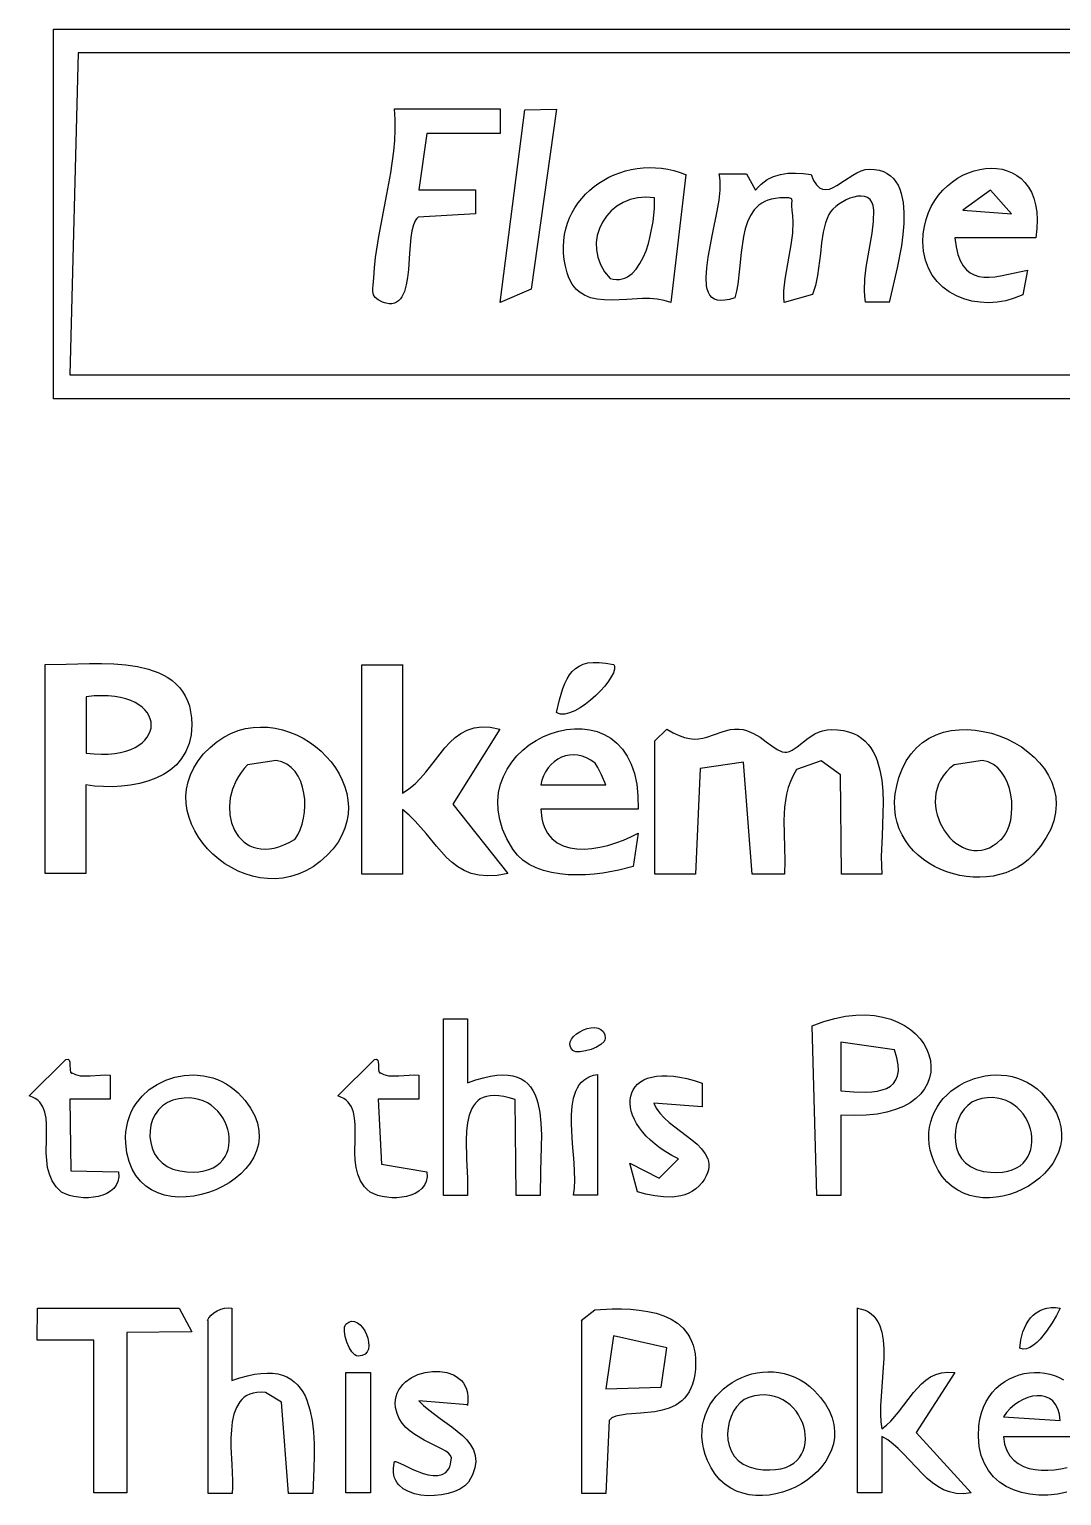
# Model space of a CAD drawing. Header units: millimetres. Extents: x 175 to 239, y 0 to 181.
# Drawn here: x 184 to 191.55, y 122.89 to 133.62 of the extents above; entities that cross this region are included whole.
import ezdxf

# ---------------------------------------------------------------- set-up
doc = ezdxf.new("R2010")
doc.units = ezdxf.units.MM
doc.layers.get('0').update_dxf_attribs({"linetype": 'CONTINUOUS'})

msp = doc.modelspace()

# ---------------------------------------------------------------- linework, layer by layer
at = {"color": 5}
for points in [[(226.809574, 130.915828), (184.172819, 130.915828), (184.172819, 133.621636), (229.836409, 133.621636)], [(191.591584, 122.912537), (191.521413, 122.899078), (191.45241, 122.892099), (191.385201, 122.891616), (191.32041, 122.897644), (191.258662, 122.910199), (191.200584, 122.929296), (191.1468, 122.954951), (191.097936, 122.987179), (191.054616, 123.025995), (191.017467, 123.071416), (190.987113, 123.123457), (190.96418, 123.182133), (190.949292, 123.24746), (190.943077, 123.319453), (190.946157, 123.398128), (190.95333, 123.447416), (190.964717, 123.493413), (190.980007, 123.536112), (190.998888, 123.575509), (191.021048, 123.611599), (191.046175, 123.644377), (191.073956, 123.673837), (191.104081, 123.699974), (191.136236, 123.722783), (191.17011, 123.742259), (191.205391, 123.758397), (191.241768, 123.771191), (191.278926, 123.780636), (191.316556, 123.786728), (191.354345, 123.789461), (191.391981, 123.78883), (191.429151, 123.784829), (191.465545, 123.777454), (191.500849, 123.766699), (191.534752, 123.75256), (191.566943, 123.73503)], [(191.718741, 123.316989), (191.126074, 123.316989), (191.134629, 123.263926), (191.150528, 123.218253), (191.173009, 123.179587), (191.201315, 123.147545), (191.234685, 123.121747), (191.27236, 123.101808), (191.31358, 123.087347), (191.357585, 123.077982), (191.403616, 123.073329), (191.450913, 123.073007), (191.498716, 123.076633), (191.546266, 123.083825), (191.592803, 123.0942)]]:
    msp.add_lwpolyline(points, dxfattribs=at)
for points in [[(229.748215, 133.448775), (184.352736, 133.448775), (184.292763, 131.092217), (229.748215, 131.092217), (229.748215, 133.448775)], [(187.443071, 133.036024), (187.443071, 132.859635), (186.906849, 132.859635), (186.846877, 132.446885), (187.263155, 132.446885), (187.263155, 132.270496), (186.843349, 132.245801), (186.832527, 132.236261), (186.823131, 132.223674), (186.808112, 132.190329), (186.79729, 132.147691), (186.78966, 132.09769), (186.779973, 131.983306), (186.771029, 131.862596), (186.76433, 131.804689), (186.75481, 131.750982), (186.741465, 131.703404), (186.723294, 131.663883), (186.712085, 131.647746), (186.699294, 131.634346), (186.684794, 131.623923), (186.668462, 131.61672), (186.650171, 131.612976), (186.629796, 131.612933), (186.607212, 131.616831), (186.582293, 131.624912), (186.550047, 131.640739), (186.528715, 131.658922), (186.516312, 131.679172), (186.510855, 131.7012), (186.510359, 131.724717), (186.51284, 131.749432), (186.518793, 131.801301), (186.52321, 131.875824), (186.530809, 131.951163), (186.553409, 132.103919), (186.613161, 132.415135), (186.641714, 132.572107), (186.663652, 132.728997), (186.670798, 132.807178), (186.674677, 132.88506), (186.674753, 132.962549), (186.670488, 133.039552), (187.443071, 133.039552)], [(187.855821, 133.036025), (187.668849, 131.720165), (187.443072, 131.621382), (187.622988, 133.032494), (187.855821, 133.036025)], [(188.801267, 132.556246), (188.691906, 131.621384), (188.643816, 131.636902), (188.592611, 131.645975), (188.538977, 131.649933), (188.483601, 131.650103), (188.370375, 131.644391), (188.25843, 131.639464), (188.204656, 131.640616), (188.153265, 131.645948), (188.104943, 131.656789), (188.060378, 131.674466), (188.020257, 131.700309), (188.002078, 131.716707), (187.985268, 131.735644), (187.969912, 131.757287), (187.956097, 131.781801), (187.943909, 131.809352), (187.933433, 131.840107), (187.920614, 131.888979), (187.911825, 131.936981), (187.906923, 131.98403), (187.905762, 132.030042), (187.908198, 132.074932), (187.914085, 132.118617), (187.92328, 132.161013), (187.935638, 132.202035), (187.951013, 132.2416), (187.969262, 132.279624), (187.990239, 132.316022), (188.0138, 132.350712), (188.0398, 132.383608), (188.068095, 132.414627), (188.098539, 132.443685), (188.130989, 132.470697), (188.165298, 132.495581), (188.201324, 132.518252), (188.23892, 132.538626), (188.277943, 132.556618), (188.318247, 132.572146), (188.359688, 132.585125), (188.402121, 132.595471), (188.445402, 132.603099), (188.489386, 132.607928), (188.533927, 132.609871), (188.578882, 132.608845), (188.624106, 132.604767), (188.669454, 132.597552), (188.714781, 132.587116), (188.759943, 132.573375), (188.804795, 132.556246)], [(190.28999, 131.624912), (190.117129, 131.624912), (190.111485, 131.667787), (190.108854, 131.71044), (190.111121, 131.795183), (190.120912, 131.879346), (190.135209, 131.963138), (190.16525, 132.130432), (190.174958, 132.214348), (190.177101, 132.298718), (190.173417, 132.33146), (190.164162, 132.357257), (190.150049, 132.376605), (190.131791, 132.39), (190.110103, 132.397937), (190.085696, 132.400914), (190.059284, 132.399425), (190.03158, 132.393968), (190.003298, 132.385039), (189.97515, 132.373132), (189.922109, 132.342374), (189.898643, 132.324515), (189.878163, 132.305664), (189.861384, 132.286316), (189.849018, 132.266968), (189.835656, 132.237757), (189.824475, 132.205921), (189.807456, 132.135779), (189.795564, 132.059353), (189.7864, 131.979454), (189.766666, 131.820483), (189.751301, 131.747034), (189.729073, 131.681357), (189.520934, 131.621384), (189.519088, 131.66426), (189.519894, 131.706919), (189.527824, 131.79171), (189.557535, 131.960051), (189.572783, 132.044098), (189.583938, 132.128393), (189.587735, 132.213183), (189.585853, 132.255842), (189.580906, 132.298718), (189.578123, 132.327974), (189.578481, 132.350202), (189.57917, 132.366311), (189.577379, 132.377211), (189.570295, 132.383812), (189.55511, 132.387023), (189.489184, 132.386913), (189.458036, 132.384247), (189.42934, 132.378983), (189.402987, 132.37125), (189.378865, 132.361178), (189.356865, 132.348897), (189.336875, 132.334536), (189.302487, 132.300096), (189.274817, 132.258897), (189.252981, 132.211978), (189.236096, 132.160376), (189.223278, 132.105131), (189.206307, 131.987867), (189.195, 131.868494), (189.182288, 131.755323), (189.173195, 131.703659), (189.161101, 131.656662), (189.122179, 131.644565), (189.087937, 131.637854), (189.058134, 131.636251), (189.032529, 131.639478), (189.010883, 131.647258), (188.992956, 131.659313), (188.978506, 131.675365), (188.967293, 131.695137), (188.959078, 131.71835), (188.953619, 131.744727), (188.950012, 131.805862), (188.95455, 131.87632), (188.965309, 131.953878), (188.997803, 132.121406), (189.032116, 132.29067), (189.045149, 132.370399), (189.052869, 132.443895), (189.053355, 132.508936), (189.050284, 132.537592), (189.044684, 132.563302), (189.245767, 132.563302), (189.312795, 132.443357), (189.331963, 132.466989), (189.352365, 132.487716), (189.373915, 132.505695), (189.396525, 132.521079), (189.44457, 132.544684), (189.495799, 132.559774), (189.549508, 132.567587), (189.604995, 132.569365), (189.661556, 132.566347), (189.71849, 132.559774), (189.737198, 132.515445), (189.757523, 132.483451), (189.779347, 132.462485), (189.80255, 132.45124), (189.827015, 132.448407), (189.852621, 132.45268), (189.879251, 132.462751), (189.906785, 132.477312), (189.964091, 132.514678), (190.023588, 132.554317), (190.053861, 132.571721), (190.084325, 132.585771), (190.114861, 132.595159), (190.145351, 132.59858), (190.183473, 132.596467), (190.217902, 132.590279), (190.248791, 132.580241), (190.276293, 132.566575), (190.300559, 132.549506), (190.321744, 132.529258), (190.339998, 132.506056), (190.355475, 132.480123), (190.368326, 132.451684), (190.378705, 132.420963), (190.392654, 132.353571), (190.398542, 132.27974), (190.397588, 132.201263), (190.391011, 132.119934), (190.380031, 132.037545), (190.349742, 131.876763), (190.28999, 131.621384)], [(191.362436, 132.094107), (190.769768, 132.094107), (190.779627, 132.029169), (190.793236, 131.974128), (190.810464, 131.928295), (190.831174, 131.890984), (190.855233, 131.861507), (190.882506, 131.839177), (190.912859, 131.823306), (190.946157, 131.813207), (190.982267, 131.808194), (191.021054, 131.807578), (191.062383, 131.810673), (191.10612, 131.81679), (191.302463, 131.857746), (191.267185, 131.677829), (191.206081, 131.652964), (191.143637, 131.635179), (191.080584, 131.624359), (191.01765, 131.620392), (190.955563, 131.623164), (190.895053, 131.63256), (190.836847, 131.648468), (190.781675, 131.670773), (190.730264, 131.699362), (190.683345, 131.734122), (190.641644, 131.774938), (190.605892, 131.821696), (190.576816, 131.874284), (190.555146, 131.932587), (190.541609, 131.996492), (190.536935, 132.065885), (190.539643, 132.123687), (190.547523, 132.178637), (190.560207, 132.230653), (190.577325, 132.279653), (190.598511, 132.325555), (190.623395, 132.368277), (190.65161, 132.407737), (190.682787, 132.443853), (190.716558, 132.476543), (190.752555, 132.505725), (190.79041, 132.531316), (190.829754, 132.553235), (190.87022, 132.5714), (190.911439, 132.585728), (190.953044, 132.596139), (190.994664, 132.602548), (191.035934, 132.604876), (191.076484, 132.603038), (191.115946, 132.596955), (191.153952, 132.586542), (191.190134, 132.571719), (191.224123, 132.552404), (191.255552, 132.528514), (191.284053, 132.499967), (191.309256, 132.466681), (191.330794, 132.428575), (191.348299, 132.385566), (191.361402, 132.337572), (191.369735, 132.284511), (191.372931, 132.226301), (191.37062, 132.162861), (191.362436, 132.094107)], [(188.571961, 132.386913), (188.509831, 132.392427), (188.450797, 132.388367), (188.39539, 132.375572), (188.344144, 132.354887), (188.297589, 132.327153), (188.256259, 132.293213), (188.220686, 132.253909), (188.191402, 132.210083), (188.168939, 132.162577), (188.15383, 132.112235), (188.146606, 132.059898), (188.147801, 132.006408), (188.157946, 131.952609), (188.177573, 131.899342), (188.207216, 131.847449), (188.247405, 131.797773), (188.271024, 131.792164), (188.293606, 131.789778), (188.315167, 131.790447), (188.335724, 131.794004), (188.355294, 131.800282), (188.373894, 131.809114), (188.40825, 131.833768), (188.438927, 131.866628), (188.466059, 131.906356), (188.48978, 131.951613), (188.510225, 132.001062), (188.527528, 132.053363), (188.541823, 132.107178), (188.561929, 132.213996), (188.571617, 132.31081), (188.571961, 132.386913)], [(191.186047, 132.270496), (191.030824, 132.443357), (190.829741, 132.298718), (191.186047, 132.270496)], [(184.112847, 128.972021), (184.265278, 128.975501), (184.436686, 128.980014), (184.52572, 128.97988), (184.614956, 128.976672), (184.702879, 128.969278), (184.787976, 128.956587), (184.868731, 128.937488), (184.943632, 128.910871), (184.978414, 128.894395), (185.011164, 128.875623), (185.041693, 128.854416), (185.069812, 128.830634), (185.095332, 128.80414), (185.118063, 128.774794), (185.137817, 128.742457), (185.154403, 128.70699), (185.167633, 128.668255), (185.177317, 128.626112), (185.183267, 128.580423), (185.185292, 128.531049), (185.180258, 128.458116), (185.165689, 128.392583), (185.142388, 128.334161), (185.111153, 128.282561), (185.072788, 128.237492), (185.028092, 128.198666), (184.977867, 128.165792), (184.922913, 128.138583), (184.864032, 128.116748), (184.802025, 128.099998), (184.737692, 128.088043), (184.671835, 128.080595), (184.605254, 128.077364), (184.53875, 128.07806), (184.473126, 128.082394), (184.40918, 128.090076), (184.40918, 127.440964), (184.112847, 127.440964), (184.112847, 128.972021)], [(186.726932, 128.972021), (186.726932, 128.030104), (186.775398, 128.062077), (186.819481, 128.099026), (186.860009, 128.13981), (186.897809, 128.183287), (186.96853, 128.273748), (187.038259, 128.361274), (187.074818, 128.401081), (187.11361, 128.436729), (187.155461, 128.467074), (187.201198, 128.490975), (187.251648, 128.50729), (187.307638, 128.514877), (187.369994, 128.512594), (187.439544, 128.499299), (187.097349, 127.948965), (187.499516, 127.440964), (187.421192, 127.42763), (187.350998, 127.424083), (187.288048, 127.429446), (187.23146, 127.442839), (187.180349, 127.463383), (187.133833, 127.490202), (187.091026, 127.522415), (187.051047, 127.559145), (186.976033, 127.642641), (186.901722, 127.73366), (186.821045, 127.825176), (186.77611, 127.868923), (186.726932, 127.910159), (186.726932, 127.437437), (186.430598, 127.437437), (186.430598, 128.968493), (186.726932, 128.968493)], [(188.2721, 128.972021), (188.277504, 128.965813), (188.280564, 128.957866), (188.280113, 128.937329), (188.271674, 128.911552), (188.25617, 128.881677), (188.234527, 128.848846), (188.20767, 128.814201), (188.176523, 128.778885), (188.142013, 128.744038), (188.105063, 128.710804), (188.0666, 128.680325), (188.027547, 128.653741), (187.98883, 128.632197), (187.951374, 128.616832), (187.916104, 128.608791), (187.883945, 128.609214), (187.869321, 128.612956), (187.855822, 128.619243), (187.878194, 128.714128), (187.90251, 128.7969), (187.916417, 128.833369), (187.932034, 128.86636), (187.94977, 128.895723), (187.970034, 128.921309), (187.993232, 128.942968), (188.019774, 128.960549), (188.050068, 128.973903), (188.084521, 128.98288), (188.123543, 128.98733), (188.167541, 128.987104), (188.216924, 128.982051), (188.2721, 128.972021)], [(184.412708, 128.32291), (184.470379, 128.317185), (184.524329, 128.315065), (184.574559, 128.316309), (184.621068, 128.320677), (184.663856, 128.327929), (184.702923, 128.337823), (184.73827, 128.350121), (184.769896, 128.364581), (184.797801, 128.380964), (184.821986, 128.399029), (184.84245, 128.418536), (184.859193, 128.439244), (184.872215, 128.460913), (184.881517, 128.483303), (184.887098, 128.506174), (184.888958, 128.529285), (184.887098, 128.552396), (184.881517, 128.575266), (184.872215, 128.597657), (184.859193, 128.619326), (184.84245, 128.640034), (184.821986, 128.65954), (184.797801, 128.677605), (184.769896, 128.693988), (184.73827, 128.708448), (184.702923, 128.720746), (184.663856, 128.730641), (184.621068, 128.737892), (184.574559, 128.74226), (184.524329, 128.743504), (184.470379, 128.741384), (184.412708, 128.73566), (184.412708, 128.32291)], [(186.176598, 127.57502), (186.125699, 127.529298), (186.073101, 127.491148), (186.019127, 127.460268), (185.964105, 127.436355), (185.908359, 127.419105), (185.852215, 127.408216), (185.795998, 127.403385), (185.740035, 127.404309), (185.684651, 127.410684), (185.630171, 127.422208), (185.576921, 127.438579), (185.525227, 127.459492), (185.475413, 127.484646), (185.427806, 127.513736), (185.382731, 127.546461), (185.340514, 127.582517), (185.30148, 127.621601), (185.265955, 127.66341), (185.234265, 127.707642), (185.206734, 127.753993), (185.183689, 127.802161), (185.165455, 127.851842), (185.152358, 127.902733), (185.144722, 127.954532), (185.142875, 128.006936), (185.147141, 128.059641), (185.157846, 128.112345), (185.175315, 128.164745), (185.199874, 128.216538), (185.231849, 128.26742), (185.271565, 128.31709), (185.319348, 128.365243), (185.368865, 128.405999), (185.419977, 128.439813), (185.472379, 128.466957), (185.525764, 128.487702), (185.579826, 128.502322), (185.634259, 128.511087), (185.688756, 128.51427), (185.743012, 128.512142), (185.79672, 128.504976), (185.849574, 128.493043), (185.901268, 128.476616), (185.951496, 128.455966), (185.999951, 128.431366), (186.046327, 128.403086), (186.090319, 128.371401), (186.131619, 128.33658), (186.169922, 128.298896), (186.204922, 128.258621), (186.236312, 128.216028), (186.263787, 128.171387), (186.287039, 128.124972), (186.305764, 128.077053), (186.319654, 128.027903), (186.328403, 127.977793), (186.331706, 127.926997), (186.329256, 127.875785), (186.320747, 127.82443), (186.305872, 127.773203), (186.284326, 127.722377), (186.255803, 127.672223), (186.219995, 127.623013), (186.176598, 127.57502)], [(188.452017, 127.913687), (187.739405, 127.913687), (187.747951, 127.844423), (187.755503, 127.81379), (187.765105, 127.785722), (187.776656, 127.760145), (187.790053, 127.736985), (187.805194, 127.716165), (187.821977, 127.697611), (187.860061, 127.667001), (187.903488, 127.644556), (187.951442, 127.629677), (188.003107, 127.621763), (188.057665, 127.620216), (188.114301, 127.624437), (188.172197, 127.633825), (188.230538, 127.647781), (188.288507, 127.665705), (188.345288, 127.687), (188.400063, 127.711064), (188.452017, 127.737298), (188.416739, 127.493881), (188.311705, 127.466637), (188.193607, 127.445264), (188.131467, 127.437786), (188.068233, 127.432986), (188.004626, 127.431265), (187.94137, 127.433027), (187.87919, 127.438675), (187.818808, 127.448613), (187.760947, 127.463242), (187.706332, 127.482967), (187.655686, 127.50819), (187.609731, 127.539315), (187.569193, 127.576744), (187.534794, 127.620881), (187.492219, 127.694601), (187.460642, 127.766758), (187.439423, 127.837092), (187.42792, 127.905343), (187.425494, 127.97125), (187.431505, 128.034554), (187.445313, 128.094993), (187.466278, 128.152308), (187.493758, 128.206238), (187.527115, 128.256523), (187.565709, 128.302903), (187.608898, 128.345117), (187.656043, 128.382904), (187.706503, 128.416006), (187.75964, 128.44416), (187.814811, 128.467108), (187.871378, 128.484588), (187.9287, 128.49634), (187.986137, 128.502105), (188.043049, 128.501621), (188.098796, 128.494628), (188.152737, 128.480866), (188.204232, 128.460076), (188.252642, 128.431995), (188.297326, 128.396365), (188.337644, 128.352924), (188.372955, 128.301413), (188.402621, 128.241571), (188.426, 128.173138), (188.442452, 128.095853), (188.451338, 128.009456), (188.452017, 127.913687)], [(188.571961, 128.411104), (188.663683, 128.499299), (188.710011, 128.47151), (188.752691, 128.451115), (188.792125, 128.437326), (188.828717, 128.429349), (188.86287, 128.426396), (188.894987, 128.427675), (188.925471, 128.432396), (188.954725, 128.439767), (189.067504, 128.479951), (189.126994, 128.495392), (189.158925, 128.499182), (189.192851, 128.499299), (189.220221, 128.496079), (189.24678, 128.489418), (189.297526, 128.467879), (189.345213, 128.438899), (189.389965, 128.406694), (189.431906, 128.375482), (189.471159, 128.349478), (189.50785, 128.3329), (189.525272, 128.329464), (189.542101, 128.329965), (189.561503, 128.335159), (189.580238, 128.343732), (189.617011, 128.36866), (189.696882, 128.433153), (189.745189, 128.46329), (189.772575, 128.47577), (189.80255, 128.485739), (189.83544, 128.492607), (189.871569, 128.495785), (189.911265, 128.494684), (189.954851, 128.488715), (189.993117, 128.479412), (190.027978, 128.466832), (190.059584, 128.451152), (190.088087, 128.432546), (190.113636, 128.411192), (190.136383, 128.387264), (190.156477, 128.360938), (190.17407, 128.33239), (190.189311, 128.301796), (190.202351, 128.269331), (190.222432, 128.199492), (190.235516, 128.124279), (190.242806, 128.045097), (190.245508, 127.963352), (190.244825, 127.880449), (190.238121, 127.716793), (190.232326, 127.565374), (190.23278, 127.497767), (190.237074, 127.437437), (189.94074, 127.437437), (189.933684, 128.164159), (189.792573, 128.266465), (189.612656, 128.202965), (189.587443, 128.159951), (189.56705, 128.115666), (189.551009, 128.070244), (189.538849, 128.02382), (189.530099, 127.976527), (189.52429, 127.928501), (189.519611, 127.830784), (189.524848, 127.632457), (189.527239, 127.533996), (189.524462, 127.437437), (189.288101, 127.437437), (189.224601, 128.255882), (188.9071, 128.210021), (188.871823, 127.437437), (188.575489, 127.437437), (188.575489, 128.411104)], [(191.344797, 127.578548), (191.309574, 127.543985), (191.271582, 127.513666), (191.231132, 127.487519), (191.188534, 127.465466), (191.144099, 127.447434), (191.098137, 127.433347), (191.05096, 127.423131), (191.002878, 127.416711), (190.954201, 127.414011), (190.905241, 127.414957), (190.856308, 127.419474), (190.807713, 127.427487), (190.759766, 127.438921), (190.712779, 127.453701), (190.667061, 127.471752), (190.622925, 127.492999), (190.580679, 127.517368), (190.540636, 127.544783), (190.503105, 127.575169), (190.468398, 127.608451), (190.436825, 127.644556), (190.408697, 127.683406), (190.384325, 127.724929), (190.364019, 127.769048), (190.348089, 127.815689), (190.336848, 127.864777), (190.330605, 127.916237), (190.329671, 127.969994), (190.334357, 128.025973), (190.344973, 128.084099), (190.361831, 128.144297), (190.38524, 128.206493), (190.414906, 128.265897), (190.449967, 128.317922), (190.489885, 128.362796), (190.534124, 128.400748), (190.582145, 128.432005), (190.633411, 128.456796), (190.687386, 128.475347), (190.743531, 128.487888), (190.801308, 128.494647), (190.860182, 128.495851), (190.919613, 128.491728), (190.979065, 128.482507), (191.038, 128.468416), (191.095881, 128.449681), (191.152171, 128.426533), (191.206331, 128.399198), (191.257825, 128.367904), (191.306115, 128.332881), (191.350664, 128.294354), (191.390933, 128.252554), (191.426387, 128.207707), (191.456487, 128.160042), (191.480695, 128.109786), (191.498476, 128.057169), (191.50929, 128.002417), (191.5126, 127.945758), (191.50787, 127.887422), (191.494562, 127.827635), (191.472138, 127.766627), (191.44006, 127.704624), (191.397793, 127.641855), (191.344797, 127.578548)], [(188.138044, 128.248826), (188.107212, 128.271809), (188.075771, 128.28932), (188.044019, 128.30159), (188.012257, 128.308854), (187.980784, 128.311342), (187.9499, 128.309288), (187.919906, 128.302924), (187.8911, 128.292482), (187.863782, 128.278197), (187.838252, 128.260298), (187.81481, 128.239021), (187.793755, 128.214596), (187.775387, 128.187256), (187.760007, 128.157235), (187.747913, 128.124764), (187.739405, 128.090076), (188.215655, 128.090076), (188.183464, 128.164159), (188.157612, 128.218068), (188.138044, 128.248826)], [(185.940237, 127.691437), (185.961636, 127.724871), (185.97947, 127.762454), (185.993645, 127.803376), (186.004068, 127.846825), (186.010646, 127.891989), (186.013287, 127.938058), (186.011897, 127.984219), (186.006383, 128.029663), (185.996652, 128.073577), (185.982612, 128.11515), (185.964168, 128.15357), (185.941229, 128.188027), (185.913701, 128.217709), (185.881491, 128.241805), (185.844506, 128.259503), (185.802654, 128.269993), (185.594514, 128.238243), (185.569144, 128.210792), (185.546578, 128.182144), (185.526769, 128.152483), (185.509669, 128.121998), (185.483405, 128.0593), (185.467404, 127.995543), (185.461284, 127.932219), (185.464662, 127.870823), (185.477155, 127.812848), (185.498382, 127.759788), (185.512151, 127.735567), (185.52796, 127.713135), (185.545761, 127.692678), (185.565507, 127.674384), (185.587149, 127.658438), (185.610639, 127.645027), (185.635931, 127.634339), (185.662975, 127.626559), (185.691725, 127.621874), (185.722133, 127.620472), (185.75415, 127.622539), (185.787729, 127.628261), (185.822823, 127.637825), (185.859382, 127.651418), (185.89736, 127.669226), (185.936709, 127.691437)], [(191.111963, 127.691437), (191.135068, 127.719638), (191.15409, 127.753338), (191.168998, 127.791586), (191.179763, 127.83343), (191.186351, 127.87792), (191.188734, 127.924105), (191.186879, 127.971034), (191.180755, 128.017757), (191.170332, 128.063321), (191.155578, 128.106778), (191.136463, 128.147175), (191.112955, 128.183562), (191.085024, 128.214988), (191.052639, 128.240503), (191.015767, 128.259155), (190.97438, 128.269993), (190.766241, 128.238243), (190.735043, 128.212254), (190.708149, 128.184702), (190.685401, 128.155799), (190.666636, 128.12576), (190.651695, 128.094799), (190.640419, 128.063129), (190.632646, 128.030965), (190.628216, 127.998519), (190.62697, 127.966006), (190.628747, 127.93364), (190.633386, 127.901634), (190.640729, 127.870203), (190.662881, 127.809918), (190.693921, 127.754496), (190.732568, 127.705647), (190.754344, 127.684222), (190.777541, 127.665082), (190.801998, 127.64844), (190.827556, 127.634511), (190.854055, 127.623508), (190.881334, 127.615645), (190.909234, 127.611135), (190.937593, 127.610194), (190.966252, 127.613033), (190.99505, 127.619868), (191.023828, 127.630912), (191.052425, 127.646379), (191.080681, 127.666483), (191.108435, 127.691437)], [(187.026793, 126.379103), (187.203182, 126.379103), (187.203182, 125.909908), (187.263663, 125.930878), (187.319546, 125.946952), (187.371008, 125.958317), (187.418225, 125.96516), (187.461376, 125.967671), (187.500637, 125.966036), (187.536185, 125.960444), (187.568197, 125.951084), (187.59685, 125.938142), (187.622322, 125.921806), (187.644788, 125.902266), (187.664426, 125.879708), (187.681413, 125.854321), (187.695926, 125.826293), (187.708142, 125.795811), (187.718238, 125.763064), (187.732778, 125.691526), (187.740962, 125.613181), (187.744206, 125.529535), (187.743925, 125.442091), (187.738454, 125.261823), (187.735877, 125.084407), (187.559488, 125.084407), (187.552433, 125.786435), (187.509259, 125.799911), (187.4696, 125.809363), (187.433314, 125.814968), (187.400256, 125.816897), (187.370283, 125.815325), (187.343251, 125.810426), (187.319018, 125.802374), (187.29744, 125.791341), (187.278374, 125.777503), (187.261675, 125.761032), (187.247201, 125.742103), (187.234808, 125.720889), (187.215693, 125.672302), (187.203182, 125.616661), (187.196129, 125.555356), (187.193384, 125.489778), (187.196237, 125.351361), (187.202562, 125.21253), (187.203182, 125.084407), (187.026793, 125.084407), (187.026793, 126.379103)], [(189.937212, 125.673546), (189.937212, 125.084407), (189.760823, 125.084407), (189.725545, 126.326186), (189.811127, 126.357915), (189.893145, 126.381333), (189.971446, 126.396935), (190.045878, 126.405216), (190.116286, 126.406671), (190.182518, 126.401794), (190.244421, 126.39108), (190.301841, 126.375024), (190.354627, 126.35412), (190.402623, 126.328864), (190.445679, 126.299751), (190.483639, 126.267275), (190.516352, 126.23193), (190.543664, 126.194213), (190.565422, 126.154617), (190.581473, 126.113637), (190.591664, 126.071769), (190.595842, 126.029506), (190.593853, 125.987344), (190.585545, 125.945778), (190.570765, 125.905302), (190.549359, 125.866412), (190.521174, 125.829601), (190.486058, 125.795365), (190.443856, 125.764199), (190.394417, 125.736597), (190.337587, 125.713054), (190.273213, 125.694065), (190.201141, 125.680126), (190.121219, 125.671729), (190.033294, 125.669371), (189.937212, 125.673546)], [(187.975766, 126.146269), (187.959817, 126.166638), (187.953511, 126.187679), (187.955659, 126.208823), (187.965073, 126.229503), (187.980564, 126.249148), (188.000943, 126.267192), (188.025023, 126.283065), (188.051614, 126.2962), (188.079527, 126.306027), (188.107576, 126.311978), (188.13457, 126.313485), (188.159321, 126.30998), (188.180641, 126.300894), (188.197341, 126.285658), (188.208233, 126.263704), (188.212128, 126.234464), (188.209899, 126.223202), (188.203563, 126.212008), (188.180653, 126.190421), (188.147573, 126.170901), (188.108499, 126.154648), (188.067606, 126.142858), (188.029069, 126.136733), (187.997064, 126.13747), (187.984816, 126.140787), (187.975766, 126.146269)], [(189.937212, 125.849935), (190.030726, 125.843286), (190.120436, 125.841722), (190.16247, 125.844023), (190.201878, 125.849005), (190.238104, 125.85714), (190.270587, 125.868897), (190.298772, 125.884747), (190.322099, 125.90516), (190.34001, 125.930607), (190.351947, 125.961557), (190.357352, 125.99848), (190.355668, 126.041848), (190.346335, 126.09213), (190.328796, 126.149797), (189.937212, 126.206241), (189.937212, 125.853463)], [(184.303347, 125.983991), (184.334291, 125.969487), (184.368335, 125.961887), (184.404612, 125.959496), (184.442253, 125.96062), (184.518156, 125.966628), (184.55468, 125.968123), (184.589097, 125.966352), (184.589097, 125.789963), (184.292763, 125.789963), (184.299819, 125.264324), (184.649069, 125.257268), (184.650479, 125.22049), (184.644639, 125.188105), (184.632318, 125.159956), (184.614288, 125.135891), (184.591317, 125.115752), (184.564175, 125.099386), (184.533634, 125.086638), (184.500462, 125.077352), (184.465429, 125.071373), (184.429306, 125.068546), (184.392863, 125.068716), (184.35687, 125.071729), (184.322096, 125.077429), (184.289311, 125.085661), (184.259287, 125.09627), (184.232791, 125.109102), (184.211448, 125.128257), (184.19293, 125.148613), (184.1636, 125.192521), (184.143262, 125.240016), (184.130375, 125.290286), (184.123401, 125.34252), (184.120798, 125.395906), (184.122548, 125.50289), (184.123306, 125.604748), (184.119463, 125.651726), (184.110752, 125.694989), (184.095633, 125.733725), (184.072567, 125.767122), (184.057572, 125.781566), (184.040012, 125.79437), (184.019696, 125.805435), (183.99643, 125.814658), (184.264541, 126.079241), (184.280251, 126.081791), (184.289015, 126.075162), (184.292819, 126.061754), (184.293645, 126.043963), (184.294307, 126.004827), (184.29811, 125.988277), (184.306875, 125.976936)], [(186.561126, 125.983991), (186.59207, 125.969487), (186.626115, 125.961887), (186.662392, 125.959496), (186.700033, 125.96062), (186.775935, 125.966628), (186.81246, 125.968123), (186.846877, 125.966352), (186.846877, 125.789963), (186.550543, 125.789963), (186.575237, 125.313713), (186.906849, 125.257268), (186.907677, 125.22049), (186.901406, 125.188105), (186.888788, 125.159956), (186.870579, 125.135891), (186.847533, 125.115752), (186.820404, 125.099386), (186.789948, 125.086638), (186.756918, 125.077352), (186.722069, 125.071373), (186.686156, 125.068546), (186.649932, 125.068716), (186.614153, 125.071729), (186.579573, 125.077429), (186.546946, 125.085661), (186.517027, 125.09627), (186.490571, 125.109102), (186.469227, 125.128257), (186.450709, 125.148613), (186.421379, 125.192521), (186.401041, 125.240016), (186.388155, 125.290286), (186.38118, 125.34252), (186.378577, 125.395906), (186.380328, 125.50289), (186.381085, 125.604748), (186.377242, 125.651726), (186.368532, 125.694989), (186.353413, 125.733725), (186.330346, 125.767122), (186.315351, 125.781566), (186.297792, 125.79437), (186.277475, 125.805435), (186.254209, 125.814658), (186.522321, 126.079241), (186.53803, 126.081791), (186.546795, 126.075162), (186.550598, 126.061754), (186.551425, 126.043963), (186.552086, 126.004827), (186.55589, 125.988277), (186.564654, 125.976936)], [(185.523959, 125.835824), (185.575437, 125.779424), (185.615846, 125.723493), (185.645794, 125.668276), (185.66589, 125.614015), (185.676744, 125.560953), (185.678965, 125.509332), (185.673162, 125.459397), (185.659944, 125.411388), (185.63992, 125.36555), (185.613699, 125.322126), (185.581891, 125.281357), (185.545105, 125.243488), (185.503949, 125.208761), (185.459033, 125.177418), (185.410967, 125.149703), (185.360358, 125.125859), (185.307817, 125.106128), (185.253952, 125.090753), (185.199373, 125.079978), (185.144688, 125.074044), (185.090507, 125.073196), (185.03744, 125.077675), (184.986094, 125.087726), (184.937079, 125.103589), (184.891006, 125.12551), (184.848481, 125.153729), (184.810115, 125.188491), (184.776517, 125.230038), (184.748296, 125.278613), (184.726061, 125.334459), (184.710421, 125.397819), (184.701986, 125.468935), (184.70105, 125.510828), (184.703427, 125.551152), (184.708957, 125.589867), (184.717482, 125.626934), (184.728841, 125.662314), (184.742875, 125.695968), (184.759424, 125.727856), (184.778329, 125.757938), (184.799431, 125.786175), (184.822569, 125.812528), (184.874317, 125.859423), (184.932297, 125.898309), (184.995233, 125.92887), (185.061848, 125.95079), (185.130866, 125.963755), (185.201011, 125.967449), (185.271006, 125.961557), (185.339575, 125.945763), (185.372925, 125.934055), (185.405441, 125.919754), (185.436961, 125.902819), (185.467327, 125.883213), (185.49638, 125.860894), (185.523959, 125.835824)], [(188.155683, 125.96988), (188.155683, 125.087935), (187.979294, 125.087935), (187.986934, 125.138651), (187.989478, 125.196008), (187.984035, 125.325454), (187.972473, 125.465897), (187.964301, 125.60696), (187.964458, 125.674481), (187.969028, 125.738266), (187.979199, 125.797018), (187.996161, 125.849439), (188.00756, 125.872871), (188.021102, 125.894233), (188.036936, 125.913365), (188.05521, 125.930103), (188.076074, 125.944286), (188.099674, 125.955751), (188.126161, 125.964336), (188.155683, 125.96988)], [(188.921211, 125.902852), (188.921211, 125.733519), (188.568433, 125.761741), (188.585689, 125.723268), (188.611228, 125.686955), (188.643413, 125.652399), (188.680606, 125.619197), (188.76346, 125.555242), (188.846687, 125.491866), (188.884345, 125.459387), (188.917181, 125.425844), (188.943557, 125.390833), (188.961836, 125.353952), (188.967427, 125.334683), (188.970379, 125.314796), (188.970488, 125.29424), (188.967548, 125.272964), (188.961355, 125.250918), (188.951705, 125.228052), (188.938392, 125.204315), (188.921211, 125.179657), (188.899624, 125.154526), (188.876012, 125.133224), (188.85058, 125.115529), (188.823536, 125.101219), (188.795086, 125.090072), (188.765438, 125.081865), (188.703371, 125.073383), (188.638989, 125.073996), (188.573946, 125.081927), (188.509894, 125.095397), (188.448489, 125.112629), (188.392044, 125.320768), (188.607239, 125.211407), (188.74835, 125.352518), (188.700186, 125.377716), (188.655569, 125.40424), (188.614488, 125.431905), (188.576936, 125.460529), (188.542903, 125.489928), (188.51238, 125.519919), (188.485358, 125.550318), (188.461828, 125.580942), (188.441781, 125.611607), (188.425209, 125.642131), (188.412101, 125.672328), (188.402449, 125.702017), (188.396243, 125.731013), (188.393476, 125.759133), (188.394137, 125.786194), (188.398218, 125.812012), (188.40571, 125.836404), (188.416603, 125.859186), (188.430889, 125.880174), (188.448558, 125.899187), (188.469602, 125.916039), (188.494011, 125.930547), (188.521776, 125.942529), (188.552889, 125.9518), (188.58734, 125.958177), (188.625121, 125.961477), (188.666221, 125.961517), (188.710633, 125.958112), (188.758347, 125.951079), (188.809354, 125.940235), (188.863645, 125.925396), (188.921211, 125.90638)], [(191.404769, 125.835824), (191.450121, 125.786078), (191.486588, 125.736209), (191.514609, 125.68645), (191.534622, 125.637028), (191.547063, 125.588176), (191.552372, 125.540121), (191.550987, 125.493095), (191.543345, 125.447328), (191.529883, 125.403048), (191.511042, 125.360487), (191.487257, 125.319874), (191.458967, 125.281439), (191.426611, 125.245412), (191.390625, 125.212024), (191.351448, 125.181503), (191.309519, 125.154081), (191.265274, 125.129986), (191.219152, 125.10945), (191.171591, 125.092701), (191.123029, 125.07997), (191.073903, 125.071487), (191.024652, 125.067481), (190.975714, 125.068184), (190.927526, 125.073824), (190.880527, 125.084631), (190.835155, 125.100837), (190.791847, 125.12267), (190.751041, 125.15036), (190.713176, 125.184138), (190.678689, 125.224233), (190.648018, 125.270876), (190.621602, 125.324296), (190.603964, 125.370779), (190.591252, 125.416237), (190.583245, 125.460577), (190.579723, 125.503703), (190.580464, 125.545522), (190.585247, 125.585939), (190.593852, 125.624861), (190.606057, 125.662191), (190.621642, 125.697838), (190.640386, 125.731705), (190.662068, 125.763699), (190.686466, 125.793725), (190.71336, 125.82169), (190.74253, 125.847498), (190.773753, 125.871056), (190.80681, 125.892269), (190.841479, 125.911043), (190.87754, 125.927283), (190.914771, 125.940896), (190.952951, 125.951786), (190.99186, 125.959861), (191.031277, 125.965024), (191.070981, 125.967183), (191.11075, 125.966242), (191.150365, 125.962108), (191.189604, 125.954685), (191.228245, 125.943881), (191.266069, 125.9296), (191.302855, 125.911748), (191.33838, 125.890231), (191.372425, 125.864955), (191.404769, 125.835824)], [(185.047708, 125.782908), (185.006793, 125.76596), (184.971406, 125.742249), (184.941622, 125.71278), (184.917511, 125.678563), (184.899147, 125.640604), (184.886602, 125.599911), (184.879948, 125.557492), (184.879257, 125.514355), (184.884602, 125.471508), (184.896055, 125.429957), (184.913689, 125.390712), (184.937576, 125.354778), (184.967787, 125.323165), (185.004397, 125.29688), (185.047476, 125.27693), (185.097097, 125.264324), (185.148219, 125.257812), (185.195141, 125.255924), (185.237946, 125.258345), (185.276711, 125.264758), (185.311518, 125.274848), (185.342447, 125.288299), (185.369578, 125.304795), (185.39299, 125.324021), (185.412764, 125.345659), (185.428981, 125.369395), (185.44172, 125.394913), (185.451061, 125.421896), (185.457084, 125.450029), (185.45987, 125.478996), (185.459498, 125.508481), (185.456049, 125.538168), (185.449603, 125.567741), (185.44024, 125.596885), (185.428039, 125.625284), (185.413082, 125.652621), (185.395448, 125.678581), (185.375217, 125.702848), (185.352469, 125.725106), (185.327285, 125.745039), (185.299745, 125.762332), (185.269928, 125.776668), (185.237915, 125.787731), (185.203785, 125.795207), (185.16762, 125.798778), (185.129499, 125.798129), (185.089501, 125.792944), (185.047708, 125.782908)], [(190.928519, 125.782908), (190.895006, 125.767161), (190.864812, 125.744412), (190.838276, 125.715679), (190.81574, 125.68198), (190.797545, 125.644333), (190.784031, 125.603756), (190.775541, 125.561266), (190.772414, 125.517883), (190.774993, 125.474624), (190.783618, 125.432507), (190.79863, 125.39255), (190.82037, 125.355771), (190.84918, 125.323188), (190.8854, 125.295819), (190.929371, 125.274682), (190.981435, 125.260796), (191.031585, 125.254324), (191.077579, 125.252552), (191.119499, 125.255157), (191.157425, 125.261816), (191.191439, 125.272206), (191.221622, 125.286004), (191.248057, 125.302887), (191.270823, 125.322532), (191.290004, 125.344617), (191.305679, 125.368817), (191.317931, 125.394811), (191.326841, 125.422275), (191.33249, 125.450886), (191.334959, 125.480321), (191.334331, 125.510258), (191.330686, 125.540373), (191.324105, 125.570343), (191.314671, 125.599845), (191.302464, 125.628557), (191.287567, 125.656156), (191.270059, 125.682317), (191.250024, 125.706719), (191.227541, 125.729039), (191.202693, 125.748953), (191.175561, 125.766138), (191.146226, 125.780272), (191.11477, 125.791032), (191.081274, 125.798094), (191.04582, 125.801135), (191.008488, 125.799833), (190.96936, 125.793865), (190.928519, 125.782908)], [(185.093569, 124.258906), (185.185292, 124.086043), (184.709042, 124.082517), (184.709042, 122.907765), (184.469153, 122.907765), (184.469153, 124.026071), (184.052875, 124.026071), (184.056402, 124.258906), (185.093569, 124.258906)], [(185.301709, 124.170712), (185.310735, 124.189405), (185.326293, 124.207809), (185.346977, 124.224972), (185.371382, 124.239945), (185.398103, 124.251775), (185.425732, 124.259513), (185.452866, 124.262207), (185.478098, 124.258906), (185.478098, 123.729739), (185.537289, 123.749829), (185.592577, 123.765233), (185.64409, 123.776125), (185.691956, 123.782677), (185.736302, 123.785061), (185.777258, 123.783449), (185.81495, 123.778015), (185.849507, 123.768931), (185.881056, 123.756369), (185.909725, 123.740501), (185.935643, 123.721501), (185.958937, 123.69954), (185.979735, 123.674791), (185.998165, 123.647427), (186.014354, 123.617619), (186.028431, 123.585541), (186.050761, 123.515264), (186.066176, 123.437974), (186.0757, 123.355051), (186.080356, 123.267876), (186.081167, 123.177827), (186.079157, 123.086285), (186.070765, 122.904239), (185.894376, 122.904239), (185.841459, 123.570989), (185.725042, 123.641545), (185.692435, 123.643765), (185.662661, 123.642605), (185.635599, 123.63824), (185.611127, 123.630844), (185.589122, 123.620594), (185.569463, 123.607663), (185.552027, 123.592228), (185.536692, 123.574462), (185.511838, 123.532641), (185.493924, 123.483601), (185.481974, 123.428742), (185.475011, 123.369465), (185.472058, 123.30717), (185.472138, 123.243257), (185.477491, 123.116181), (185.483258, 122.999441), (185.483855, 122.948447), (185.481625, 122.904239), (185.305236, 122.904239), (185.305236, 124.170712)], [(188.035739, 124.170712), (188.134516, 124.248323), (188.263721, 124.254566), (188.329729, 124.254633), (188.395572, 124.251961), (188.460423, 124.246024), (188.523454, 124.236293), (188.58384, 124.222242), (188.640753, 124.203344), (188.693366, 124.179072), (188.740854, 124.148898), (188.782388, 124.112295), (188.817142, 124.068737), (188.831718, 124.044185), (188.844289, 124.017696), (188.854752, 123.989205), (188.863003, 123.958646), (188.868939, 123.925952), (188.872456, 123.891058), (188.871823, 123.814406), (188.867458, 123.773935), (188.860429, 123.737071), (188.850902, 123.703638), (188.839046, 123.67346), (188.825027, 123.646363), (188.809012, 123.62217), (188.79117, 123.600705), (188.771667, 123.581793), (188.728347, 123.550925), (188.680392, 123.52816), (188.62914, 123.512092), (188.57593, 123.501316), (188.468987, 123.490016), (188.370271, 123.483015), (188.327345, 123.477613), (188.29049, 123.46907), (188.261045, 123.455978), (188.24952, 123.447288), (188.24035, 123.436934), (188.215655, 122.904239), (188.039266, 122.904239), (188.039266, 124.170712)], [(190.057157, 124.258906), (190.086989, 124.253052), (190.113748, 124.244196), (190.137584, 124.232497), (190.158649, 124.218117), (190.177095, 124.201214), (190.193071, 124.18195), (190.20673, 124.160484), (190.218222, 124.136978), (190.235311, 124.084481), (190.245549, 124.025742), (190.250143, 123.962042), (190.250303, 123.894663), (190.242159, 123.753993), (190.23079, 123.613984), (190.226919, 123.547432), (190.22587, 123.484889), (190.228852, 123.427639), (190.237074, 123.376961), (190.270767, 123.402293), (190.302069, 123.431449), (190.359499, 123.498008), (190.467702, 123.641545), (190.49629, 123.674897), (190.526496, 123.705624), (190.558821, 123.732919), (190.593765, 123.755977), (190.631831, 123.773992), (190.673519, 123.786156), (190.719331, 123.791665), (190.769768, 123.789712), (190.487546, 123.348739), (190.889713, 122.907767), (190.8332, 122.901744), (190.781075, 122.904232), (190.732846, 122.914317), (190.688023, 122.931083), (190.646114, 122.953617), (190.606629, 122.981002), (190.569077, 123.012326), (190.532966, 123.046673), (190.393123, 123.195997), (190.356857, 123.231739), (190.319088, 123.265016), (190.279323, 123.294914), (190.237074, 123.320517), (190.237074, 122.907767), (190.057157, 122.907767), (190.057157, 124.262434)], [(191.542352, 124.258906), (191.51391, 124.205218), (191.482077, 124.151378), (191.441811, 124.091337), (191.395591, 124.033942), (191.371024, 124.009001), (191.345899, 123.988039), (191.320526, 123.972162), (191.295215, 123.962476), (191.270276, 123.960087), (191.246019, 123.966101), (191.252964, 124.026865), (191.268508, 124.08577), (191.292652, 124.140292), (191.307948, 124.165121), (191.325394, 124.18791), (191.34499, 124.208342), (191.366735, 124.226102), (191.39063, 124.240876), (191.416675, 124.252347), (191.44487, 124.260201), (191.475214, 124.264122), (191.507708, 124.263796), (191.542352, 124.258906)], [(186.314182, 124.14249), (186.334551, 124.15844), (186.355592, 124.164752), (186.376736, 124.16262), (186.397415, 124.153238), (186.417061, 124.1378), (186.435105, 124.117499), (186.450978, 124.093529), (186.464112, 124.067083), (186.473939, 124.039356), (186.479891, 124.011542), (186.481398, 123.984833), (186.477893, 123.960423), (186.468806, 123.939507), (186.45357, 123.923278), (186.431616, 123.91293), (186.402376, 123.909656), (186.391076, 123.911845), (186.379776, 123.918069), (186.357838, 123.940579), (186.337884, 123.973094), (186.321237, 124.011521), (186.309221, 124.051767), (186.303157, 124.089738), (186.30437, 124.121344), (186.308118, 124.13348), (186.314182, 124.14249)], [(188.62135, 123.68035), (188.663683, 123.969628), (188.2721, 124.057823), (188.215655, 123.669767), (188.62135, 123.68035)], [(186.314181, 123.78971), (186.494098, 123.78971), (186.494098, 122.907765), (186.314181, 122.907765)], [(187.203182, 123.55335), (186.846877, 123.581573), (186.881576, 123.547437), (186.920078, 123.514862), (187.003863, 123.452698), (187.08897, 123.391693), (187.129127, 123.360564), (187.166141, 123.328454), (187.198855, 123.294939), (187.226113, 123.259594), (187.246756, 123.221996), (187.259627, 123.181721), (187.263568, 123.138345), (187.257422, 123.091445), (187.240031, 123.040597), (187.210238, 122.985378), (187.182898, 122.958788), (187.148123, 122.936044), (187.107322, 122.917351), (187.061906, 122.902916), (187.013286, 122.892946), (186.962873, 122.887647), (186.912078, 122.887227), (186.862311, 122.891892), (186.814983, 122.901848), (186.771505, 122.917303), (186.733287, 122.938462), (186.701741, 122.965534), (186.688911, 122.981351), (186.678278, 122.998724), (186.670018, 123.017678), (186.664307, 123.038239), (186.661322, 123.060434), (186.66124, 123.084286), (186.664236, 123.109824), (186.670488, 123.137072), (186.677333, 123.137699), (186.691847, 123.132497), (186.7395, 123.109732), (186.804681, 123.079029), (186.878627, 123.050642), (186.916147, 123.04052), (186.952572, 123.034822), (186.986806, 123.034829), (187.017753, 123.041822), (187.044319, 123.057084), (187.055615, 123.068216), (187.065406, 123.081896), (187.073553, 123.098283), (187.07992, 123.117539), (187.086766, 123.165295), (187.079069, 123.181895), (187.064552, 123.197554), (187.044164, 123.212656), (187.018856, 123.227582), (186.887446, 123.293177), (186.816946, 123.334862), (186.783824, 123.359266), (186.75339, 123.386553), (186.726594, 123.417105), (186.704387, 123.451307), (186.68772, 123.489539), (186.677543, 123.532184), (186.675196, 123.560909), (186.676586, 123.588192), (186.68146, 123.613992), (186.689566, 123.638272), (186.700652, 123.660994), (186.714463, 123.68212), (186.730749, 123.701612), (186.749256, 123.719432), (186.791925, 123.749901), (186.840448, 123.773223), (186.892806, 123.789094), (186.946977, 123.797208), (187.000942, 123.797261), (187.05268, 123.788947), (187.10017, 123.771962), (187.12169, 123.760122), (187.141391, 123.746), (187.15902, 123.729558), (187.174324, 123.710758), (187.18705, 123.689561), (187.196947, 123.665929), (187.203761, 123.639825), (187.20724, 123.61121), (187.207131, 123.580046), (187.203182, 123.546295)], [(189.743184, 123.655656), (189.788536, 123.605909), (189.825004, 123.556041), (189.853025, 123.506281), (189.873037, 123.45686), (189.885479, 123.408007), (189.890788, 123.359953), (189.889402, 123.312927), (189.88176, 123.267159), (189.868299, 123.22288), (189.849457, 123.180319), (189.825672, 123.139706), (189.797383, 123.101271), (189.765026, 123.065244), (189.72904, 123.031856), (189.689864, 123.001335), (189.647934, 122.973912), (189.603689, 122.949818), (189.557568, 122.929281), (189.510006, 122.912532), (189.461444, 122.899801), (189.412319, 122.891318), (189.363068, 122.887313), (189.314129, 122.888015), (189.265942, 122.893655), (189.218943, 122.904463), (189.17357, 122.920668), (189.130262, 122.942501), (189.089456, 122.970192), (189.051591, 123.00397), (189.017104, 123.044065), (188.986433, 123.090708), (188.960017, 123.144128), (188.94295, 123.18974), (188.930636, 123.234557), (188.922869, 123.27847), (188.919441, 123.321364), (188.920144, 123.36313), (188.924771, 123.403655), (188.933115, 123.442827), (188.944969, 123.480535), (188.960125, 123.516666), (188.978375, 123.55111), (188.999513, 123.583754), (189.023331, 123.614487), (189.049622, 123.643197), (189.078178, 123.669771), (189.108792, 123.6941), (189.141257, 123.716069), (189.175365, 123.735569), (189.210909, 123.752487), (189.247682, 123.766711), (189.285475, 123.778129), (189.324083, 123.786631), (189.363298, 123.792103), (189.402911, 123.794435), (189.442717, 123.793515), (189.482507, 123.789231), (189.522074, 123.78147), (189.56121, 123.770122), (189.59971, 123.755075), (189.637364, 123.736216), (189.673966, 123.713435), (189.709309, 123.686619), (189.743184, 123.655656)], [(189.263406, 123.606267), (189.229894, 123.590482), (189.199699, 123.567627), (189.173164, 123.538736), (189.150627, 123.504843), (189.132432, 123.466982), (189.118919, 123.426185), (189.110428, 123.383486), (189.107302, 123.33992), (189.109881, 123.296518), (189.118505, 123.254316), (189.133517, 123.214346), (189.155258, 123.177642), (189.184067, 123.145237), (189.220287, 123.118166), (189.264259, 123.097461), (189.316323, 123.084156), (189.368325, 123.077373), (189.415916, 123.07533), (189.459191, 123.077702), (189.498245, 123.084162), (189.533172, 123.094388), (189.564068, 123.108053), (189.591027, 123.124833), (189.614145, 123.144403), (189.633516, 123.166438), (189.649236, 123.190613), (189.661399, 123.216604), (189.6701, 123.244084), (189.675435, 123.27273), (189.677497, 123.302216), (189.676384, 123.332217), (189.672188, 123.362409), (189.665005, 123.392467), (189.65493, 123.422065), (189.642059, 123.45088), (189.626485, 123.478585), (189.608304, 123.504856), (189.587611, 123.529368), (189.564501, 123.551797), (189.539069, 123.571816), (189.51141, 123.589102), (189.481618, 123.603329), (189.449789, 123.614173), (189.416017, 123.621308), (189.380398, 123.62441), (189.343027, 123.623154), (189.303998, 123.617215), (189.263406, 123.606267)], [(191.542352, 123.436934), (191.536631, 123.483953), (191.525189, 123.523371), (191.508672, 123.555523), (191.487727, 123.580746), (191.462999, 123.599374), (191.435134, 123.611745), (191.404778, 123.618193), (191.372578, 123.619055), (191.339179, 123.614667), (191.305226, 123.605364), (191.271367, 123.591483), (191.238247, 123.57336), (191.206511, 123.551329), (191.176807, 123.525728), (191.149779, 123.496891), (191.126074, 123.465156), (191.542352, 123.436934)]]:
    msp.add_lwpolyline(points, close=True, dxfattribs=at)

doc.saveas('drawing.dxf')
